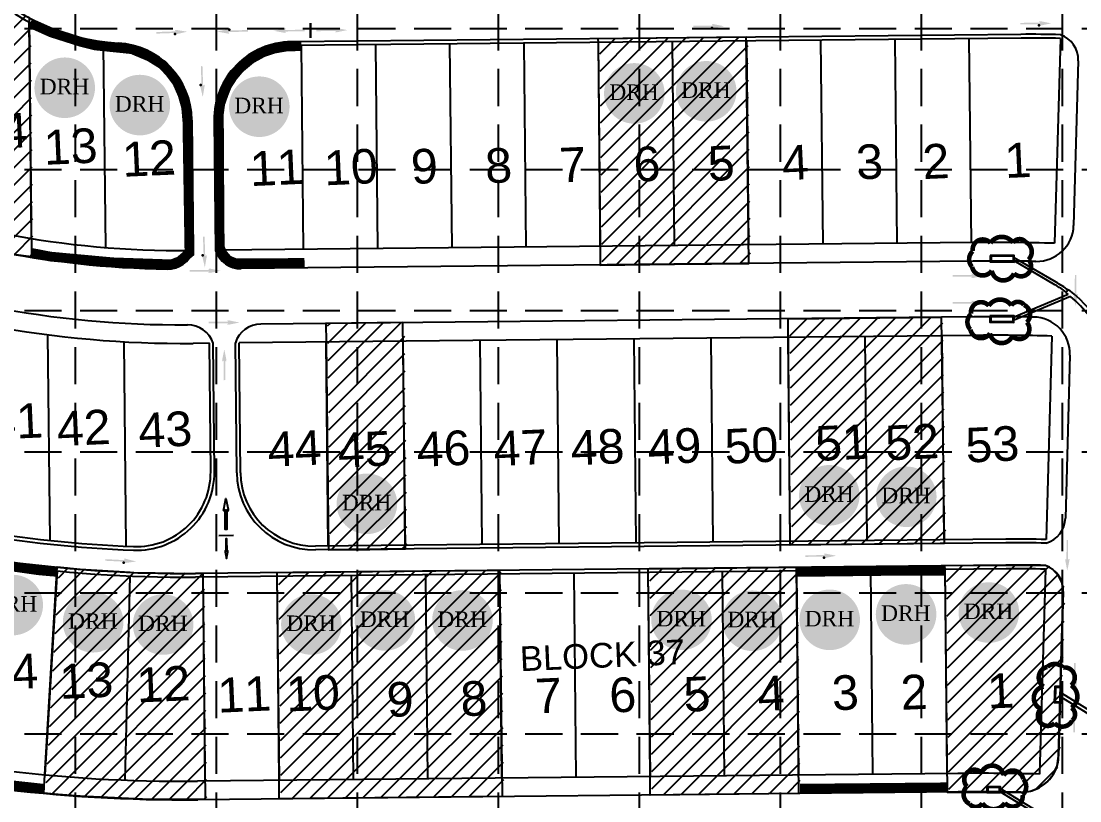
# Model space of a CAD drawing. Header units: feet. Extents: x 6037 to 11520, y 4436 to 7866.
# Drawn here: x 9601 to 10243, y 6624 to 7096 of the extents above; entities that cross this region are included whole.
import ezdxf
from ezdxf.enums import TextEntityAlignment as Align

# ---------------------------------------------------------------- set-up
doc = ezdxf.new("R2010")
doc.units = ezdxf.units.FT
doc.header["$LTSCALE"] = 0.4
doc.header["$MEASUREMENT"] = 0
doc.linetypes.add('DASHED2', pattern=[0.375, 0.25, -0.125])
doc.linetypes.add('HIDDEN', pattern=[0.375, 0.25, -0.125])
for name, color, linetype in [('1 BLOCK NUMBER', 7, 'Continuous'), ('1 DR HORTON LOT', 7, 'Continuous'), ('1 EROSION BLANKET', 84, 'Continuous'), ('1 LOT NUMBER', 7, 'Continuous'), ('1 SODDED LOT', 2, 'Continuous'), ('BASE', 7, 'Continuous'), ('grid', 254, 'HIDDEN'), ('LOTLINE', 7, 'Continuous'), ('PAVING', 7, 'Continuous'), ('ROW', 7, 'Continuous'), ('STORM', 7, 'Continuous'), ('STORM INLET', 7, 'Continuous')]:
    doc.layers.add(name, color=color, linetype=linetype)
doc.styles.add('DRHorton', font='dutcheb.ttf')
doc.styles.get("Standard").update_dxf_attribs({"font": 'ARIAL.TTF'})

# ---------------------------------------------------------------- blocks, each defined once
blk = doc.blocks.new('DRHorton')
h = blk.add_hatch(color=1)
h.paths.add_polyline_path([(78.7, 25.78, 1), (40.43, 25.78, 1)])
h.paths.add_polyline_path([(42.33, 17.91), (76.5, 17.91), (76.5, 34.87), (42.33, 34.87)], flags=24)
at = {"layer": 'BASE', "color": 176, "style": 'DRHorton'}
blk.add_text('DRH', height=9.814, dxfattribs=at).set_placement((59.39, 21.64), align=Align.CENTER)

msp = doc.modelspace()

# ---------------------------------------------------------------- hatches: boundary and pattern name
at = {"layer": '1 SODDED LOT'}
h = msp.add_hatch(dxfattribs=at)
h.set_pattern_fill('ANSI31', color=256, scale=60, style=0)
h.set_pattern_definition([(45, (1.0404, 0.2035), (-5.303301, 5.303301), [])])
h.paths.add_polyline_path([(9008.53, 6974.6), (9134.42, 6967.02), (9133.47, 6956.6), (9131.54, 6937.33), (9130.69, 6928.96), (9129.74, 6922.29), (8995.12, 6930.23), (8990.65, 6930.54), (8994.47, 6960.2), (8995.63, 6975.46)])
h.paths.add_polyline_path([(9433.17, 6958.76), (9434.56, 6821.06), (9481.59, 6807.52), (9503.83, 6801), (9527.2, 6795.3), (9525.52, 6937.37), (9495.09, 6947.16), (9463.79, 6959.09), (9432.98, 6970.84)])
h.paths.add_polyline_path([(10047.33, 5834.32), (10182.01, 5824.91), (10185.54, 5875.24), (10048.62, 5885.03), (10045.07, 5834.52)])
h.paths.add_polyline_path([(10015.61, 5592.88), (10151.56, 5562.68), (10159.65, 5603.99), (10164.04, 5630.25), (10025.39, 5652.24), (10020.74, 5627.8), (10017.92, 5612.96), (10013.47, 5593.46)])
h.paths.add_polyline_path([(10001.02, 5534.4), (10134.33, 5496.27), (10117.37, 5440.96), (10113.17, 5430.26), (9981.25, 5477.53), (9986.71, 5493.88), (9998.81, 5534.75)])
h.paths.add_polyline_path([(8799.81, 5797.59), (8937.91, 5755.17), (8938.9, 5756.45), (8958.34, 5776.68), (8971.05, 5789.68), (8987.33, 5807.76), (8991.83, 5813.31), (8833.38, 5856.27), (8823.88, 5843.5), (8818.25, 5836.24), (8806.07, 5822.02), (8789.55, 5805.99)])
h.paths.add_polyline_path([(9300.86, 5666.12), (9335.76, 5647.91), (9418.14, 5605.29), (9427.47, 5598.82), (9416.17, 5581.98), (9407.87, 5566.52), (9399.6, 5547.98), (9398.58, 5545.68), (9270.59, 5612.1), (9260.79, 5617.66), (9264.35, 5619.48), (9272.04, 5625.27), (9278.98, 5632.54), (9285.49, 5642.04), (9296.99, 5660.6), (9299.41, 5664.2)])
h.paths.add_polyline_path([(9340.08, 5715.39), (9464.44, 5650.81), (9471.9, 5665.11), (9485.45, 5691.05), (9497.8, 5716.36), (9366.29, 5768.24), (9363.2, 5761.05), (9353.39, 5741.52), (9342.13, 5722.47), (9338.29, 5716.72)])
h.paths.add_polyline_path([(9575.04, 5805.5), (9699.56, 5777.94), (9697.43, 5767), (9689.85, 5736.06), (9681.15, 5706.88), (9670.6, 5677.08), (9660.32, 5651.86), (9651.88, 5632.23), (9534.79, 5688.63), (9524.72, 5694.73), (9530.18, 5705.7), (9536.33, 5720.39), (9540.47, 5730.38), (9548.04, 5751.39), (9553.09, 5767.16), (9557.74, 5782.44), (9563.95, 5808.53)])
h.paths.add_polyline_path([(9726.84, 5864.8), (9850.23, 5856.11), (9861.56, 5855.03), (9857.07, 5792.94), (9720.09, 5803.4), (9717.86, 5803.51), (9721.19, 5826.2), (9724.62, 5864.88)])
h.paths.add_polyline_path([(8953.4, 6034.44), (8960.95, 6160.21), (8982.9, 6158.85), (9005.64, 6157.5), (8997.66, 6020.48), (8952.71, 6023.22)])
h.paths.add_polyline_path([(8959.68, 6176.03), (8967.87, 6310.87), (8926.31, 6313.26), (8921.04, 6312.92), (8915.32, 6310.92), (8910.33, 6307.6), (8906.7, 6303.25), (8904.1, 6297.98), (8902.96, 6292.11), (8897.01, 6193.57), (8897.65, 6188.07), (8900.03, 6183.13), (8903.86, 6179.3), (8908.93, 6176.9), (8959.51, 6173.84)])
h.paths.add_polyline_path([(9499.02, 6148.72), (9507.23, 6283.66), (9518.73, 6282.1), (9550.35, 6277.76), (9556.25, 6276.32), (9561.3, 6273.54), (9565.54, 6269.55), (9568.56, 6264.64), (9570.23, 6259.15), (9570.43, 6253.33), (9561.8, 6154.72), (9560.55, 6149.13), (9557.71, 6144.74), (9553.75, 6141.56), (9549.07, 6139.73), (9511.31, 6144.43), (9504.23, 6145.25), (9499.03, 6146.07)])
h.paths.add_polyline_path([(9616.4, 6639.76), (9623.9, 6765.68), (9637.72, 6764.23), (9667.99, 6762.45), (9672.71, 6762.18), (9683.29, 6762.04), (9705.81, 6761.75), (9712.07, 6761.79), (9713.53, 6624.57), (9675.56, 6624.82), (9645.77, 6626.2), (9637.69, 6626.58), (9624.42, 6627.76), (9615.7, 6628.44)])
h.paths.add_polyline_path([(9758.38, 6636.24), (9757.19, 6762.27), (9892.09, 6763.63), (9893.75, 6626.41), (9758.46, 6625.12)])
h.paths.add_polyline_path([(10276.02, 6641.94), (10402.1, 6638.45), (10399.41, 6548.36), (10262.19, 6552.34), (10264.77, 6642.37)])
h.paths.add_polyline_path([(10162.18, 6764.13), (10163.55, 6629.1), (10208.43, 6629.06), (10214.14, 6629.7), (10219.62, 6631.8), (10224.34, 6635.28), (10227.99, 6639.82), (10230.35, 6645.12), (10231.28, 6650.89), (10234.09, 6750.49), (10233.44, 6755.78), (10231.28, 6760.36), (10227.77, 6764.09), (10223.32, 6766.55), (10162.12, 6766.38)])
h.paths.add_polyline_path([(9983.41, 6638.56), (9982.19, 6764.52), (10071.97, 6765.47), (10073.53, 6628.21), (9983.46, 6627.25)])
h.paths.add_polyline_path([(10282.43, 6866.9), (10408.37, 6863.35), (10409.72, 6910.83), (10272.54, 6914.57), (10271.15, 6867.18)])
h.paths.add_polyline_path([(10068.44, 6781.19), (10067.14, 6916.19), (10159.96, 6917.12), (10161.91, 6779.88), (10068.46, 6778.92)])
h.paths.add_polyline_path([(9787.01, 6902.09), (9788.35, 6776.07), (9813.49, 6776.33), (9835, 6776.55), (9833.5, 6913.82), (9786.81, 6913.38)])
h.paths.add_polyline_path([(9951.87, 7083.82), (9953.28, 6948.73), (9998.33, 6949.29), (10043.36, 6949.77), (10041.76, 7087.02), (9951.84, 7086.06)])
h.paths.add_polyline_path([(9562.98, 6974.31), (9561.11, 7137.79), (9567.67, 7130.99), (9580.62, 7117.52), (9591.81, 7108.25), (9604.22, 7100.07), (9606.76, 7098.83), (9608.2, 6953.74), (9598.74, 6955.01), (9584.78, 6957.88), (9567.75, 6961.39), (9562.91, 6962.64)])
h.paths.add_polyline_path([(9435.73, 7364), (9435.71, 7375.29), (9481.86, 7375.76), (9483.65, 7182.98), (9466.88, 7186.54), (9459.14, 7188.22), (9453.85, 7189.21), (9448.24, 7190.29), (9442.2, 7191.42), (9437.34, 7192.33)])
h.paths.add_polyline_path([(9064.85, 7234.57), (9063.18, 7371.02), (9157.64, 7372.07), (9159.44, 7227.99), (9159.44, 7227.96), (9153.62, 7228.32), (9137.74, 7229.3), (9129.68, 7229.81), (9109.82, 7230.72), (9073.88, 7232.01), (9064.89, 7232.31)])
h.paths.add_polyline_path([(9061.33, 7539.74), (9061.33, 7541.98), (9107.39, 7542.52), (9109.06, 7405.25), (9062.74, 7404.72)])
at = {"layer": 'PAVING', "linetype": 'Continuous', "lineweight": 30}
h = msp.add_hatch(color=256, dxfattribs=at)
edge = h.paths.add_edge_path()
edge.add_line((10218.36, 7096.23), (10218.98, 7095.55))
edge.add_line((10218.98, 7095.55), (10207.08, 7095.45))
edge.add_line((10207.08, 7095.45), (10207.09, 7094.48))
edge.add_line((10207.09, 7094.48), (10218.99, 7094.59))
edge.add_line((10218.99, 7094.59), (10218.39, 7094.02))
edge.add_line((10218.39, 7094.02), (10218.39, 7094.02))
edge.add_ellipse((10219, 7093.97), major_axis=(-0.63, -0.005), ratio=0.285714, start_angle=342.81733, end_angle=484.72693)
edge.add_line((10219.36, 7093.82), (10219.35, 7093.82))
edge.add_line((10219.35, 7093.82), (10225.79, 7095.16))
edge.add_line((10225.79, 7095.16), (10219.34, 7096.43))
edge.add_line((10219.34, 7096.43), (10219.34, 7096.43))
edge.add_ellipse((10218.97, 7096.28), major_axis=(-0.63, -0.005), ratio=0.285714, start_angle=234.16847, end_angle=374.49672)
edge.add_line((10218.36, 7096.23), (10218.36, 7096.23))
edge.add_line((10218.36, 7096.23), (10218.36, 7096.23))
h = msp.add_hatch(color=256, dxfattribs=at)
edge = h.paths.add_edge_path()
edge.add_line((9694.15, 7090.96), (9694.79, 7090.3))
edge.add_line((9694.79, 7090.3), (9682.89, 7089.89))
edge.add_line((9682.89, 7089.89), (9682.93, 7088.92))
edge.add_line((9682.93, 7088.92), (9694.83, 7089.33))
edge.add_line((9694.83, 7089.33), (9694.24, 7088.75))
edge.add_line((9694.24, 7088.75), (9694.24, 7088.75))
edge.add_ellipse((9694.85, 7088.71), major_axis=(-0.63, -0.022), ratio=0.285714, start_angle=342.81733, end_angle=484.72693)
edge.add_line((9695.21, 7088.58), (9695.21, 7088.58))
edge.add_line((9695.21, 7088.58), (9701.61, 7090.08))
edge.add_line((9701.61, 7090.08), (9695.12, 7091.18))
edge.add_line((9695.12, 7091.18), (9695.12, 7091.19))
edge.add_ellipse((9694.76, 7091.03), major_axis=(-0.63, -0.022), ratio=0.285714, start_angle=234.16847, end_angle=374.49672)
edge.add_line((9694.15, 7090.96), (9694.15, 7090.96))
edge.add_line((9694.15, 7090.96), (9694.15, 7090.96))
h = msp.add_hatch(color=256, dxfattribs=at)
edge = h.paths.add_edge_path()
edge.add_line((9727.18, 7089.19), (9726.54, 7089.86))
edge.add_line((9726.54, 7089.86), (9738.45, 7090.14))
edge.add_line((9738.45, 7090.14), (9738.42, 7091.1))
edge.add_line((9738.42, 7091.1), (9726.52, 7090.83))
edge.add_line((9726.52, 7090.83), (9727.11, 7091.41))
edge.add_line((9727.11, 7091.41), (9727.11, 7091.41))
edge.add_ellipse((9726.51, 7091.45), major_axis=(0.63, 0.015), ratio=0.285714, start_angle=342.81733, end_angle=484.72693)
edge.add_line((9726.15, 7091.59), (9726.15, 7091.59))
edge.add_line((9726.15, 7091.59), (9719.73, 7090.16))
edge.add_line((9719.73, 7090.16), (9726.2, 7088.98))
edge.add_line((9726.2, 7088.98), (9726.2, 7088.98))
edge.add_ellipse((9726.57, 7089.13), major_axis=(0.63, 0.015), ratio=0.285714, start_angle=234.16847, end_angle=374.49672)
edge.add_line((9727.18, 7089.19), (9727.18, 7089.19))
edge.add_line((9727.18, 7089.19), (9727.18, 7089.19))
h = msp.add_hatch(color=256, dxfattribs=at)
edge = h.paths.add_edge_path()
edge.add_line((9761.53, 7089.63), (9760.92, 7090.19))
edge.add_line((9760.92, 7090.19), (9772.83, 7090.32))
edge.add_line((9772.83, 7090.32), (9772.82, 7091.29))
edge.add_line((9772.82, 7091.29), (9760.91, 7091.15))
edge.add_line((9760.91, 7091.15), (9761.52, 7091.84))
edge.add_line((9761.52, 7091.84), (9761.52, 7091.85))
edge.add_ellipse((9760.91, 7091.88), major_axis=(0.63, 0.007), ratio=0.285714, start_angle=345.50328, end_angle=485.83153)
edge.add_line((9760.54, 7092.03), (9760.54, 7092.02))
edge.add_line((9760.54, 7092.02), (9754.11, 7090.62))
edge.add_line((9754.11, 7090.62), (9760.58, 7089.42))
edge.add_line((9760.58, 7089.42), (9760.58, 7089.42))
edge.add_ellipse((9760.93, 7089.57), major_axis=(0.63, 0.007), ratio=0.285714, start_angle=235.27307, end_angle=377.18267)
edge.add_line((9761.54, 7089.63), (9761.53, 7089.63))
edge.add_line((9761.53, 7089.63), (9761.53, 7089.63))
edge.add_line((9761.53, 7089.63), (9761.53, 7089.63))
h = msp.add_hatch(color=256, dxfattribs=at)
edge = h.paths.add_edge_path()
edge.add_line((9791.34, 7089.93), (9791.94, 7090.5))
edge.add_line((9791.94, 7090.5), (9780.03, 7090.39))
edge.add_line((9780.03, 7090.39), (9780.02, 7091.36))
edge.add_line((9780.02, 7091.36), (9791.93, 7091.46))
edge.add_line((9791.93, 7091.46), (9791.31, 7092.14))
edge.add_line((9791.31, 7092.14), (9791.3, 7092.14))
edge.add_ellipse((9791.91, 7092.19), major_axis=(-0.63, -0.005), ratio=0.285714, start_angle=-125.83153, end_angle=14.49672, ccw=False)
edge.add_line((9792.28, 7092.34), (9792.28, 7092.34))
edge.add_line((9792.28, 7092.34), (9798.74, 7091.07))
edge.add_line((9798.74, 7091.07), (9792.3, 7089.73))
edge.add_line((9792.3, 7089.73), (9792.3, 7089.73))
edge.add_ellipse((9791.94, 7089.88), major_axis=(-0.63, -0.005), ratio=0.285714, start_angle=-17.18267, end_angle=124.72693, ccw=False)
edge.add_line((9791.34, 7089.93), (9791.34, 7089.93))
edge.add_line((9791.34, 7089.93), (9791.34, 7089.93))
edge.add_line((9791.34, 7089.93), (9791.34, 7089.93))
h = msp.add_hatch(color=256, dxfattribs=at)
edge = h.paths.add_edge_path()
edge.add_line((10019.88, 7094.47), (10020.5, 7093.79))
edge.add_line((10020.5, 7093.79), (10008.59, 7093.69))
edge.add_line((10008.59, 7093.69), (10008.6, 7092.72))
edge.add_line((10008.6, 7092.72), (10020.51, 7092.82))
edge.add_line((10020.51, 7092.82), (10019.91, 7092.25))
edge.add_line((10019.91, 7092.25), (10019.91, 7092.25))
edge.add_ellipse((10020.51, 7092.2), major_axis=(-0.63, -0.005), ratio=0.285714, start_angle=342.81733, end_angle=484.72693)
edge.add_line((10020.87, 7092.06), (10020.87, 7092.06))
edge.add_line((10020.87, 7092.06), (10027.31, 7093.39))
edge.add_line((10027.31, 7093.39), (10020.85, 7094.67))
edge.add_line((10020.85, 7094.67), (10020.85, 7094.67))
edge.add_ellipse((10020.49, 7094.52), major_axis=(-0.63, -0.005), ratio=0.285714, start_angle=234.16847, end_angle=374.49672)
edge.add_line((10019.88, 7094.47), (10019.88, 7094.47))
edge.add_line((10019.88, 7094.47), (10019.88, 7094.47))
h = msp.add_hatch(color=256, dxfattribs=at)
edge = h.paths.add_edge_path()
edge.add_line((9711.96, 7057.94), (9711.3, 7057.3))
edge.add_line((9711.3, 7057.3), (9710.9, 7069.21))
edge.add_line((9710.9, 7069.21), (9709.93, 7069.17))
edge.add_line((9709.93, 7069.17), (9710.33, 7057.27))
edge.add_line((9710.33, 7057.27), (9709.75, 7057.85))
edge.add_line((9709.75, 7057.85), (9709.75, 7057.86))
edge.add_ellipse((9709.71, 7057.25), major_axis=(-0.021, 0.63), ratio=0.285714, start_angle=342.81733, end_angle=484.72693)
edge.add_line((9709.58, 7056.89), (9709.58, 7056.89))
edge.add_line((9709.58, 7056.89), (9711.07, 7050.49))
edge.add_line((9711.07, 7050.49), (9712.18, 7056.97))
edge.add_line((9712.18, 7056.97), (9712.19, 7056.97))
edge.add_ellipse((9712.03, 7057.34), major_axis=(-0.021, 0.63), ratio=0.285714, start_angle=234.16847, end_angle=374.49672)
edge.add_line((9711.96, 7057.94), (9711.96, 7057.94))
edge.add_line((9711.96, 7057.94), (9711.96, 7057.94))
h = msp.add_hatch(color=256, dxfattribs=at)
edge = h.paths.add_edge_path()
edge.add_line((9713.24, 6954.56), (9712.58, 6953.92))
edge.add_line((9712.58, 6953.92), (9712.18, 6965.83))
edge.add_line((9712.18, 6965.83), (9711.21, 6965.79))
edge.add_line((9711.21, 6965.79), (9711.61, 6953.89))
edge.add_line((9711.61, 6953.89), (9711.03, 6954.48))
edge.add_line((9711.03, 6954.48), (9711.03, 6954.48))
edge.add_ellipse((9710.99, 6953.87), major_axis=(-0.021, 0.63), ratio=0.285714, start_angle=342.81733, end_angle=484.72693)
edge.add_line((9710.86, 6953.51), (9710.86, 6953.51))
edge.add_line((9710.86, 6953.51), (9712.35, 6947.11))
edge.add_line((9712.35, 6947.11), (9713.46, 6953.59))
edge.add_line((9713.46, 6953.59), (9713.46, 6953.59))
edge.add_ellipse((9713.31, 6953.96), major_axis=(-0.021, 0.63), ratio=0.285714, start_angle=234.16847, end_angle=374.49672)
edge.add_line((9713.24, 6954.56), (9713.24, 6954.56))
edge.add_line((9713.24, 6954.56), (9713.24, 6954.56))
at = {"layer": 'PAVING'}
h = msp.add_hatch(color=256, dxfattribs=at)
edge = h.paths.add_edge_path()
edge.add_line((9714.42, 6944), (9715.02, 6944.57))
edge.add_line((9715.02, 6944.57), (9703.11, 6944.55))
edge.add_line((9703.11, 6944.55), (9703.11, 6945.52))
edge.add_line((9703.11, 6945.52), (9715.02, 6945.54))
edge.add_line((9715.02, 6945.54), (9714.4, 6946.22))
edge.add_line((9714.4, 6946.22), (9714.4, 6946.22))
edge.add_ellipse((9715.01, 6946.27), major_axis=(-0.63, -0.001), ratio=0.285714, start_angle=-125.83153, end_angle=14.49672, ccw=False)
edge.add_line((9715.38, 6946.41), (9715.38, 6946.41))
edge.add_line((9715.38, 6946.41), (9721.83, 6945.09))
edge.add_line((9721.83, 6945.09), (9715.38, 6943.8))
edge.add_line((9715.38, 6943.8), (9715.38, 6943.81))
edge.add_ellipse((9715.02, 6943.95), major_axis=(-0.63, -0.001), ratio=0.285714, start_angle=-17.18267, end_angle=124.72693, ccw=False)
edge.add_line((9714.42, 6944), (9714.42, 6944))
edge.add_line((9714.42, 6944), (9714.42, 6944))
edge.add_line((9714.42, 6944), (9714.42, 6944))
h = msp.add_hatch(color=256, dxfattribs=at)
edge = h.paths.add_edge_path()
edge.add_line((10177.23, 6940.91), (10177.84, 6941.48))
edge.add_line((10177.84, 6941.48), (10165.93, 6941.46))
edge.add_line((10165.93, 6941.46), (10165.93, 6942.43))
edge.add_line((10165.93, 6942.43), (10177.84, 6942.44))
edge.add_line((10177.84, 6942.44), (10177.22, 6943.13))
edge.add_line((10177.22, 6943.13), (10177.22, 6943.13))
edge.add_ellipse((10177.83, 6943.17), major_axis=(-0.63, -0.001), ratio=0.285714, start_angle=-125.83153, end_angle=14.49672, ccw=False)
edge.add_line((10178.2, 6943.32), (10178.2, 6943.32))
edge.add_line((10178.2, 6943.32), (10184.64, 6942))
edge.add_line((10184.64, 6942), (10178.19, 6940.71))
edge.add_line((10178.19, 6940.71), (10178.2, 6940.71))
edge.add_ellipse((10177.84, 6940.86), major_axis=(-0.63, -0.001), ratio=0.285714, start_angle=-17.18267, end_angle=124.72693, ccw=False)
edge.add_line((10177.23, 6940.91), (10177.23, 6940.91))
edge.add_line((10177.23, 6940.91), (10177.23, 6940.91))
edge.add_line((10177.23, 6940.91), (10177.23, 6940.91))
h = msp.add_hatch(color=256, dxfattribs=at)
edge = h.paths.add_edge_path()
edge.add_line((10239.44, 6931.21), (10240, 6930.6))
edge.add_line((10240, 6930.6), (10240.06, 6942.51))
edge.add_line((10240.06, 6942.51), (10241.02, 6942.5))
edge.add_line((10241.02, 6942.5), (10240.97, 6930.6))
edge.add_line((10240.97, 6930.6), (10241.65, 6931.21))
edge.add_line((10241.65, 6931.21), (10241.66, 6931.21))
edge.add_ellipse((10241.7, 6930.6), major_axis=(0.003, 0.63), ratio=0.285714, start_angle=-125.83153, end_angle=14.49672, ccw=False)
edge.add_line((10241.84, 6930.23), (10241.84, 6930.23))
edge.add_line((10241.84, 6930.23), (10240.48, 6923.79))
edge.add_line((10240.48, 6923.79), (10239.23, 6930.25))
edge.add_line((10239.23, 6930.25), (10239.24, 6930.25))
edge.add_ellipse((10239.39, 6930.61), major_axis=(0.003, 0.63), ratio=0.285714, start_angle=-17.18267, end_angle=124.72693, ccw=False)
edge.add_line((10239.44, 6931.21), (10239.44, 6931.21))
edge.add_line((10239.44, 6931.21), (10239.44, 6931.21))
edge.add_line((10239.44, 6931.21), (10239.44, 6931.21))
h = msp.add_hatch(color=256, dxfattribs=at)
edge = h.paths.add_edge_path()
edge.add_line((10177.15, 6924.54), (10177.76, 6925.1))
edge.add_line((10177.76, 6925.1), (10165.85, 6925.15))
edge.add_line((10165.85, 6925.15), (10165.85, 6926.12))
edge.add_line((10165.85, 6926.12), (10177.76, 6926.07))
edge.add_line((10177.76, 6926.07), (10177.15, 6926.75))
edge.add_line((10177.15, 6926.75), (10177.15, 6926.76))
edge.add_ellipse((10177.76, 6926.8), major_axis=(-0.63, 0.003), ratio=0.285714, start_angle=-125.83153, end_angle=14.49672, ccw=False)
edge.add_line((10178.13, 6926.94), (10178.13, 6926.94))
edge.add_line((10178.13, 6926.94), (10184.57, 6925.58))
edge.add_line((10184.57, 6925.58), (10178.11, 6924.33))
edge.add_line((10178.11, 6924.33), (10178.11, 6924.33))
edge.add_ellipse((10177.75, 6924.48), major_axis=(-0.63, 0.003), ratio=0.285714, start_angle=-17.18267, end_angle=124.72693, ccw=False)
edge.add_line((10177.15, 6924.54), (10177.15, 6924.54))
edge.add_line((10177.15, 6924.54), (10177.15, 6924.54))
edge.add_line((10177.15, 6924.54), (10177.15, 6924.54))
h = msp.add_hatch(color=256, dxfattribs=at)
edge = h.paths.add_edge_path()
edge.add_line((9725.93, 6912.63), (9726.54, 6913.19))
edge.add_line((9726.54, 6913.19), (9714.63, 6913.24))
edge.add_line((9714.63, 6913.24), (9714.64, 6914.21))
edge.add_line((9714.64, 6914.21), (9726.55, 6914.16))
edge.add_line((9726.55, 6914.16), (9725.93, 6914.84))
edge.add_line((9725.93, 6914.84), (9725.93, 6914.84))
edge.add_ellipse((9726.54, 6914.89), major_axis=(-0.63, 0.003), ratio=0.285714, start_angle=-125.83153, end_angle=14.49672, ccw=False)
edge.add_line((9726.91, 6915.03), (9726.91, 6915.03))
edge.add_line((9726.91, 6915.03), (9733.35, 6913.67))
edge.add_line((9733.35, 6913.67), (9726.89, 6912.42))
edge.add_line((9726.89, 6912.42), (9726.89, 6912.42))
edge.add_ellipse((9726.54, 6912.57), major_axis=(-0.63, 0.003), ratio=0.285714, start_angle=-17.18267, end_angle=124.72693, ccw=False)
edge.add_line((9725.93, 6912.63), (9725.93, 6912.63))
edge.add_line((9725.93, 6912.63), (9725.93, 6912.63))
edge.add_line((9725.93, 6912.63), (9725.93, 6912.63))
h = msp.add_hatch(color=256, dxfattribs=at)
edge = h.paths.add_edge_path()
edge.add_line((9725.25, 6890.05), (9724.68, 6890.66))
edge.add_line((9724.68, 6890.66), (9724.73, 6878.75))
edge.add_line((9724.73, 6878.75), (9723.77, 6878.74))
edge.add_line((9723.77, 6878.74), (9723.72, 6890.65))
edge.add_line((9723.72, 6890.65), (9723.04, 6890.03))
edge.add_line((9723.04, 6890.03), (9723.03, 6890.03))
edge.add_ellipse((9722.99, 6890.64), major_axis=(0.003, -0.63), ratio=0.285714, start_angle=-125.83153, end_angle=14.49672, ccw=False)
edge.add_line((9722.84, 6891.01), (9722.84, 6891.01))
edge.add_line((9722.84, 6891.01), (9724.14, 6897.46))
edge.add_line((9724.14, 6897.46), (9725.45, 6891.01))
edge.add_line((9725.45, 6891.01), (9725.45, 6891.01))
edge.add_ellipse((9725.3, 6890.66), major_axis=(0.003, -0.63), ratio=0.285714, start_angle=-17.18267, end_angle=124.72693, ccw=False)
edge.add_line((9725.25, 6890.05), (9725.25, 6890.05))
edge.add_line((9725.25, 6890.05), (9725.25, 6890.05))
edge.add_line((9725.25, 6890.05), (9725.25, 6890.05))
h = msp.add_hatch(color=256, dxfattribs=at)
edge = h.paths.add_edge_path()
edge.add_line((10234.41, 6770.52), (10234.97, 6769.91))
edge.add_line((10234.97, 6769.91), (10235.03, 6781.82))
edge.add_line((10235.03, 6781.82), (10236, 6781.82))
edge.add_line((10236, 6781.82), (10235.94, 6769.91))
edge.add_line((10235.94, 6769.91), (10236.63, 6770.52))
edge.add_line((10236.63, 6770.52), (10236.63, 6770.53))
edge.add_ellipse((10236.67, 6769.91), major_axis=(0.003, 0.63), ratio=0.285714, start_angle=-125.83153, end_angle=14.49672, ccw=False)
edge.add_line((10236.82, 6769.55), (10236.81, 6769.55))
edge.add_line((10236.81, 6769.55), (10235.46, 6763.11))
edge.add_line((10235.46, 6763.11), (10234.21, 6769.56))
edge.add_line((10234.21, 6769.56), (10234.21, 6769.56))
edge.add_ellipse((10234.36, 6769.92), major_axis=(0.003, 0.63), ratio=0.285714, start_angle=-17.18267, end_angle=124.72693, ccw=False)
edge.add_line((10234.42, 6770.52), (10234.41, 6770.52))
edge.add_line((10234.41, 6770.52), (10234.41, 6770.52))
edge.add_line((10234.41, 6770.52), (10234.41, 6770.52))
at = {"layer": 'PAVING', "linetype": 'Continuous', "lineweight": 30}
h = msp.add_hatch(color=256, dxfattribs=at)
edge = h.paths.add_edge_path()
edge.add_line((9663.25, 6770.3), (9663.83, 6769.58))
edge.add_line((9663.83, 6769.58), (9651.94, 6770.19))
edge.add_line((9651.94, 6770.19), (9651.9, 6769.23))
edge.add_line((9651.9, 6769.23), (9663.78, 6768.62))
edge.add_line((9663.78, 6768.62), (9663.15, 6768.09))
edge.add_line((9663.15, 6768.09), (9663.15, 6768.09))
edge.add_ellipse((9663.75, 6768), major_axis=(-0.629, 0.032), ratio=0.285714, start_angle=342.81733, end_angle=484.72693)
edge.add_line((9664.1, 6767.84), (9664.1, 6767.84))
edge.add_line((9664.1, 6767.84), (9670.61, 6768.78))
edge.add_line((9670.61, 6768.78), (9664.24, 6770.44))
edge.add_line((9664.24, 6770.44), (9664.24, 6770.44))
edge.add_ellipse((9663.86, 6770.31), major_axis=(-0.629, 0.032), ratio=0.285714, start_angle=234.16847, end_angle=374.49672)
edge.add_line((9663.25, 6770.3), (9663.25, 6770.3))
edge.add_line((9663.25, 6770.3), (9663.25, 6770.3))
h = msp.add_hatch(color=256, dxfattribs=at)
edge = h.paths.add_edge_path()
edge.add_line((10087.91, 6773.33), (10088.53, 6772.65))
edge.add_line((10088.53, 6772.65), (10076.62, 6772.55))
edge.add_line((10076.62, 6772.55), (10076.64, 6771.58))
edge.add_line((10076.64, 6771.58), (10088.54, 6771.68))
edge.add_line((10088.54, 6771.68), (10087.94, 6771.12))
edge.add_line((10087.94, 6771.12), (10087.94, 6771.12))
edge.add_ellipse((10088.54, 6771.07), major_axis=(-0.63, -0.005), ratio=0.285714, start_angle=342.81733, end_angle=484.72693)
edge.add_line((10088.9, 6770.92), (10088.9, 6770.92))
edge.add_line((10088.9, 6770.92), (10095.34, 6772.26))
edge.add_line((10095.34, 6772.26), (10088.88, 6773.53))
edge.add_line((10088.88, 6773.53), (10088.89, 6773.53))
edge.add_ellipse((10088.52, 6773.38), major_axis=(-0.63, -0.005), ratio=0.285714, start_angle=234.16847, end_angle=374.49672)
edge.add_line((10087.91, 6773.33), (10087.91, 6773.33))
edge.add_line((10087.91, 6773.33), (10087.91, 6773.33))
at = {"layer": 'PAVING'}
h = msp.add_hatch(color=256, dxfattribs=at)
edge = h.paths.add_edge_path()
edge.add_line((10238.9, 6695.81), (10239.46, 6695.21))
edge.add_line((10239.46, 6695.21), (10239.52, 6707.11))
edge.add_line((10239.52, 6707.11), (10240.48, 6707.11))
edge.add_line((10240.48, 6707.11), (10240.43, 6695.2))
edge.add_line((10240.43, 6695.2), (10241.11, 6695.82))
edge.add_line((10241.11, 6695.82), (10241.12, 6695.82))
edge.add_ellipse((10241.16, 6695.21), major_axis=(0.003, 0.63), ratio=0.285714, start_angle=-125.83153, end_angle=14.49672, ccw=False)
edge.add_line((10241.3, 6694.84), (10241.3, 6694.84))
edge.add_line((10241.3, 6694.84), (10239.94, 6688.4))
edge.add_line((10239.94, 6688.4), (10238.69, 6694.86))
edge.add_line((10238.69, 6694.86), (10238.7, 6694.86))
edge.add_ellipse((10238.85, 6695.21), major_axis=(0.003, 0.63), ratio=0.285714, start_angle=-17.18267, end_angle=124.72693, ccw=False)
edge.add_line((10238.9, 6695.82), (10238.9, 6695.81))
edge.add_line((10238.9, 6695.81), (10238.9, 6695.81))
edge.add_line((10238.9, 6695.81), (10238.9, 6695.81))
h = msp.add_hatch(color=256, dxfattribs=at)
edge = h.paths.add_edge_path()
edge.add_line((10240.75, 6676.48), (10240.18, 6677.09))
edge.add_line((10240.18, 6677.09), (10240.14, 6665.18))
edge.add_line((10240.14, 6665.18), (10239.17, 6665.19))
edge.add_line((10239.17, 6665.19), (10239.22, 6677.09))
edge.add_line((10239.22, 6677.09), (10238.53, 6676.48))
edge.add_line((10238.53, 6676.48), (10238.53, 6676.48))
edge.add_ellipse((10238.49, 6677.09), major_axis=(-0.002, -0.63), ratio=0.285714, start_angle=-125.83153, end_angle=14.49672, ccw=False)
edge.add_line((10238.34, 6677.46), (10238.34, 6677.46))
edge.add_line((10238.34, 6677.46), (10239.69, 6683.9))
edge.add_line((10239.69, 6683.9), (10240.95, 6677.44))
edge.add_line((10240.95, 6677.44), (10240.95, 6677.44))
edge.add_ellipse((10240.8, 6677.08), major_axis=(-0.002, -0.63), ratio=0.285714, start_angle=-17.18267, end_angle=124.72693, ccw=False)
edge.add_line((10240.74, 6676.48), (10240.75, 6676.48))
edge.add_line((10240.75, 6676.48), (10240.75, 6676.48))
edge.add_line((10240.75, 6676.48), (10240.75, 6676.48))

# ---------------------------------------------------------------- linework, layer by layer
at = {"layer": '1 EROSION BLANKET', "const_width": 5.92}
for points in [[(9606.45, 7095.32), (9619.26, 7089.61), (9636.86, 7084.02), (9645.93, 7081.75), (9668.15, 7079.48), (9678.85, 7074.96), (9686.8, 7070.03), (9691.05, 7065.38), (9695.46, 7059.54), (9698.78, 7052), (9700.99, 7044.26), (9701.75, 7035.63), (9703.01, 6955.95), (9696.98, 6950.86), (9692.08, 6948.98), (9656.66, 6950.2), (9618.79, 6953.68), (9606.77, 6956.01)], [(9772.8, 6949.84), (9731.12, 6949.58), (9726.33, 6951.59), (9722.98, 6955.51), (9721.36, 6959.43), (9720.93, 7022.88), (9720.87, 7040.34), (9721.7, 7046.45), (9723.89, 7052.64), (9725.85, 7057.47), (9729.32, 7062.82), (9733.54, 7067.88), (9740.38, 7073.58), (9747.42, 7077.47), (9754.45, 7079.84), (9762.56, 7081.21), (9770.96, 7081.27)], [(9308.44, 6826.7), (9355.04, 6820.98), (9374.15, 6817.49), (9398.98, 6812.32), (9421.25, 6807.08), (9444.37, 6800.98), (9485.18, 6789.1), (9506.94, 6783.02), (9533.75, 6776.49), (9574.15, 6768.73), (9611.69, 6763.43), (9622.47, 6762.47)], [(10071.15, 6762.42), (10129.96, 6763.12), (10157.79, 6763.12), (10161.05, 6763.23)], [(9299.95, 6679.28), (9345.67, 6678.24), (9383.87, 6674.51), (9408.35, 6670.68), (9434.28, 6665.52), (9474.21, 6655.56), (9491.24, 6651.19), (9521.04, 6644.76), (9541.44, 6640.87), (9566.1, 6636.86), (9592.73, 6633.31), (9614.61, 6630.93)], [(10162.91, 6631.81), (10151.29, 6631.7), (10073.28, 6630.96)]]:
    msp.add_lwpolyline(points, dxfattribs=at)
at = {"layer": '1 SODDED LOT'}
for points in [[(9561.94, 6974.11), (9560.07, 7137.58), (9566.63, 7130.79), (9579.58, 7117.31), (9590.77, 7108.05), (9603.18, 7099.87), (9605.72, 7098.63), (9607.16, 6953.53), (9597.7, 6954.81), (9583.74, 6957.68), (9566.71, 6961.18), (9561.87, 6962.44)], [(9950.83, 7083.62), (9952.23, 6948.53), (9997.29, 6949.09), (10042.32, 6949.56), (10040.72, 7086.82), (9950.8, 7085.85)], [(10067.4, 6780.99), (10066.1, 6915.99), (10158.92, 6916.91), (10160.87, 6779.68), (10067.42, 6778.72)], [(9785.97, 6901.89), (9787.31, 6775.86), (9812.45, 6776.12), (9833.96, 6776.35), (9832.46, 6913.62), (9785.77, 6913.17)], [(9615.36, 6639.56), (9622.86, 6765.48), (9636.68, 6764.02), (9666.95, 6762.25), (9671.67, 6761.98), (9682.25, 6761.84), (9704.77, 6761.55), (9711.03, 6761.59), (9712.49, 6624.36), (9674.52, 6624.61), (9644.72, 6626), (9636.65, 6626.38), (9623.38, 6627.55), (9614.66, 6628.23)], [(9757.34, 6636.04), (9756.15, 6762.06), (9891.05, 6763.43), (9892.71, 6626.21), (9757.42, 6624.91)], [(9982.37, 6638.36), (9981.15, 6764.31), (10070.93, 6765.27), (10072.49, 6628.01), (9982.42, 6627.04)], [(10161.14, 6763.92), (10162.51, 6628.9), (10207.39, 6628.86), (10213.1, 6629.49), (10218.58, 6631.6), (10223.3, 6635.07), (10226.95, 6639.62), (10229.31, 6644.92), (10230.24, 6650.68), (10233.05, 6750.28), (10232.4, 6755.58), (10230.24, 6760.16), (10226.73, 6763.89), (10222.28, 6766.35), (10161.08, 6766.18)]]:
    msp.add_lwpolyline(points, close=True, dxfattribs=at)
at = {"layer": 'BASE', "color": 170, "const_width": 2.8}
for points in [[(10188.87, 6961.88, 0.520567), (10188.87, 6961.88, 0.765195), (10178.15, 6957.01, 0.417879), (10177.7, 6947.49, 0.6649), (10189.64, 6945.17, 0.744833), (10203.15, 6943.49, 0.975642), (10211.94, 6951.88, 0.520567), (10210.26, 6962.47, 0.520567), (10202.52, 6962.07, 0.540264), (10188.87, 6961.88)], [(10187.84, 6923.84, 0.520567), (10187.84, 6923.84, 0.765195), (10177.11, 6918.97, 0.417879), (10176.67, 6909.45, 0.6649), (10188.61, 6907.14, 0.744833), (10202.11, 6905.46, 0.975642), (10210.91, 6913.84, 0.520567), (10209.22, 6924.43, 0.520567), (10201.49, 6924.04, 0.540264), (10187.84, 6923.84)], [(10237.79, 6693.68, 0.520567), (10237.79, 6693.68, 0.765195), (10232.92, 6704.41, 0.417879), (10223.4, 6704.86, 0.6649), (10221.09, 6692.92, 0.744833), (10219.4, 6679.41, 0.975642), (10227.79, 6670.62, 0.520567), (10238.38, 6672.3, 0.520567), (10237.99, 6680.03, 0.540264), (10237.79, 6693.68)], [(10197.61, 6622.33, 0.520567), (10197.61, 6622.33, 0.765195), (10208.34, 6627.2, 0.417879), (10208.79, 6636.72, 0.6649), (10196.85, 6639.04, 0.744833), (10183.34, 6640.72, 0.975642), (10174.55, 6632.34, 0.520567), (10176.23, 6621.75, 0.520567), (10183.97, 6622.14, 0.540264), (10197.61, 6622.33)]]:
    msp.add_lwpolyline(points, format="xyb", close=True, dxfattribs=at)
at = {"layer": 'grid', "color": 252, "linetype": 'DASHED2', "ltscale": 225}
for p, q in [((9633.7, 7776.26), (9633.7, 4782.14)), ((9719.24, 7776.26), (9719.24, 4782.14)), ((9804.77, 7776.26), (9804.77, 4782.14)), ((9890.31, 7776.26), (9890.31, 4782.14)), ((9975.85, 7776.26), (9975.85, 4782.14)), ((10061.38, 7776.26), (10061.38, 4782.14)), ((10146.92, 7776.26), (10146.92, 4782.14)), ((10232.45, 7776.26), (10232.45, 4782.14)), ((6126.74, 7091.98), (11429.95, 7091.98)), ((6126.74, 7006.44), (11429.95, 7006.44)), ((6126.74, 6920.91), (11429.95, 6920.91)), ((6126.74, 6835.37), (11429.95, 6835.37)), ((6126.74, 6749.84), (11429.95, 6749.84)), ((6126.74, 6664.3), (11429.95, 6664.3))]:
    msp.add_line(p, q, dxfattribs=at)
at = {"layer": 'LOTLINE'}
for p, q in [((9605.53, 7096.07), (9607.04, 6964.66)), ((9905.82, 7083.15), (9907.08, 6959.39)), ((9950.82, 7083.61), (9952.08, 6959.84)), ((9995.83, 7084.07), (9997.09, 6960.3)), ((10040.84, 7084.53), (10042.09, 6960.76)), ((10085.84, 7084.99), (10087.1, 6961.22)), ((10130.85, 7085.44), (10132.11, 6961.68)), ((10175.85, 7085.9), (10177.11, 6962.13)), ((9650.71, 7081.74), (9652.12, 6959.19)), ((9770.8, 7081.78), (9772.06, 6958.01)), ((9815.8, 7082.24), (9817.06, 6958.47)), ((9860.81, 7082.7), (9862.07, 6958.93)), ((9618.42, 6781.55), (9617.15, 6906.34)), ((9927.33, 6779.55), (9926.07, 6903.32)), ((9974.02, 6780.02), (9972.76, 6903.79)), ((10020.71, 6780.5), (10019.46, 6904.27)), ((10067.41, 6780.97), (10066.15, 6904.74)), ((10114.1, 6781.45), (10112.84, 6905.22)), ((10160.8, 6781.92), (10159.54, 6905.69)), ((9664.59, 6778.04), (9663.33, 6902.03)), ((9787.24, 6778.12), (9785.99, 6901.89)), ((9833.94, 6778.6), (9832.68, 6902.37)), ((9880.63, 6779.07), (9879.37, 6902.84)), ((9622.76, 6763.01), (9615.28, 6639.38)), ((9981.12, 6762.09), (9982.38, 6638.32)), ((10026.12, 6762.55), (10027.38, 6638.78)), ((10071.13, 6763.01), (10072.39, 6639.24)), ((10116.14, 6763.47), (10117.39, 6639.7)), ((10161.14, 6763.92), (10162.4, 6640.16)), ((9666.85, 6759.92), (9663.77, 6636.17)), ((9711.08, 6759.35), (9712.34, 6635.58)), ((9756.09, 6759.8), (9757.34, 6636.04)), ((9801.09, 6760.26), (9802.35, 6636.49)), ((9846.1, 6760.72), (9847.36, 6636.95)), ((9891.1, 6761.18), (9892.36, 6637.41)), ((9936.11, 6761.63), (9937.37, 6637.87))]:
    msp.add_line(p, q, dxfattribs=at)
at = {"layer": 'PAVING', "linetype": 'Continuous', "lineweight": 30}
msp.add_line((9776.4, 7095.34), (9776.45, 7086.34), dxfattribs=at)
at = {"layer": 'PAVING'}
for p, q in [((10207.38, 7088.47), (9764.75, 7083.97)), ((10242.14, 7072.46), (10239.32, 6972.62)), ((9704.46, 7036.47), (9705.27, 6957.34)), ((9717.97, 7036.23), (9718.77, 6957.47)), ((10178.37, 6950.89), (9734.39, 6946.38)), ((10178.71, 6917.14), (9746.25, 6912.74)), ((9718.14, 6823.3), (9717.35, 6901.19)), ((9731.65, 6822.57), (9730.85, 6901.33)), ((10237.1, 6893.88), (10234.31, 6795.05)), ((9720.79, 6784.59), (9729.79, 6784.64)), ((10198.15, 6780.05), (9779.39, 6775.79)), ((10198.29, 6766.55), (9706.63, 6761.55)), ((10233.05, 6750.54), (10230.23, 6650.7)), ((10169.28, 6628.97), (9708.03, 6624.28))]:
    msp.add_line(p, q, dxfattribs=at)
at = {"layer": 'PAVING', "flags": 128}
for points in [[(9723.78, 6800.47), (9725.05, 6806.93), (9726.39, 6800.49)], [(9726.2, 6799.53), (9725.63, 6800.13), (9725.73, 6788.22), (9724.77, 6788.21), (9724.66, 6800.12), (9723.98, 6799.5)], [(9726.14, 6775.28), (9725.79, 6774.88), (9725.7, 6782.51), (9725.08, 6782.5), (9725.17, 6774.88), (9724.72, 6775.27)], [(9724.61, 6774.64), (9725.51, 6770.53), (9726.28, 6774.67)]]:
    msp.add_lwpolyline(points, dxfattribs=at)
at = {"layer": 'PAVING'}
for centre, radius, start, end in [((9666.92, 7211.26), 128.27, 220.46009, 266.82716), ((9657.21, 7035.99), 47.26, 0.58281, 86.82716), ((9765.23, 7036.71), 47.26, 90.58281, 180.58281), ((10214.18, 6420.13), 668.38, 88.52982, 90.58281), ((10225.83, 7072.92), 16.32, 358.3825, 70.32386), ((9698.79, 7532.28), 586.24, 247.94483, 269.09325), ((10216.83, 6973.25), 22.5, 268.98768, 358.3825), ((9698.79, 7532.28), 619.99, 247.94483, 270.2793), ((9689.77, 6962.43), 16.32, 269.09325, 341.79834), ((9734.23, 6962.69), 16.32, 198.66282, 270.58281), ((10192.27, 5583.83), 1367.14, 88.98768, 90.58281), ((10192.27, 5583.83), 1333.38, 89.02405, 90.58281), ((10214.6, 6894.51), 22.5, 358.3825, 89.02405), ((9701.89, 6895.98), 16.32, 18.62984, 90.2793), ((9746.41, 6896.43), 16.32, 90.58281, 162.5028), ((9670.89, 6822.82), 47.26, 267.74783, 0.58281), ((9778.91, 6823.05), 47.26, 180.58281, 270.58281), ((9698.79, 7532.28), 757.27, 252.46919, 267.74783), ((9698.79, 7532.28), 770.77, 252.46919, 270.58281), ((10218, 6795.51), 16.32, 286.48333, 358.3825), ((10205.09, 6098.21), 681.88, 88.52595, 90.58281), ((10205.09, 6098.21), 668.38, 88.52982, 90.58281), ((10216.74, 6751), 16.32, 358.3825, 70.32386), ((9698.79, 7532.28), 908.05, 254.79777, 270.58281), ((10207.74, 6651.33), 22.5, 268.98768, 358.3825), ((10183.18, 5261.91), 1367.14, 88.98768, 90.58281)]:
    msp.add_arc(centre, radius, start, end, dxfattribs=at)
at = {"layer": 'PAVING', "extrusion": (0, 0, -1)}
for centre, start_param, end_param in [((9723.93, 6800.11), -0.253015, 2.196174), ((9726.24, 6800.13), -2.176896, 0.299894)]:
    msp.add_ellipse(centre, major_axis=(0.006, -0.63), ratio=0.285714, start_param=start_param, end_param=end_param, dxfattribs=at)
at = {"layer": 'PAVING'}
for centre, start_param, end_param in [((9724.7, 6774.88), -0.253015, 2.196174), ((9726.18, 6774.89), -2.176896, 0.299894)]:
    msp.add_ellipse(centre, major_axis=(-0.005, 0.403), ratio=0.285714, start_param=start_param, end_param=end_param, dxfattribs=at)
at = {"layer": 'PAVING', "linetype": 'Continuous', "lineweight": 30}
for p in [(9727.11, 7091.41), (10019.91, 7092.25), (10218.39, 7094.02), (9694.24, 7088.75), (9709.75, 7057.85), (9711.03, 6954.48), (10087.94, 6771.12), (9663.15, 6768.09)]:
    msp.add_point(p, dxfattribs=at)
at = {"layer": 'PAVING'}
for p in [(9726.2, 6799.53), (9726.2, 6799.53), (9726.14, 6775.28), (9726.14, 6775.28)]:
    msp.add_point(p, dxfattribs=at)
at = {"layer": 'ROW'}
for p, q in [((10207.4, 7086.22), (9764.77, 7081.72)), ((10231.27, 7086.04), (10227.76, 6961.76)), ((9702.21, 7036.45), (9703.02, 6957.31)), ((9720.22, 7036.26), (9721.02, 6957.49)), ((10178.25, 6962.15), (9721.02, 6957.49)), ((10178.83, 6905.89), (9733.1, 6901.35)), ((10226.17, 6905.52), (10222.68, 6782.11)), ((9715.1, 6901.17), (9705.21, 6901.07)), ((9715.89, 6823.28), (9715.1, 6901.17)), ((9733.9, 6822.59), (9733.1, 6901.35)), ((10198.13, 6782.3), (9779.37, 6778.04)), ((10198.31, 6764.3), (9706.65, 6759.3)), ((10222.18, 6764.12), (10218.67, 6639.84)), ((10169.16, 6640.22), (9707.91, 6635.53))]:
    msp.add_line(p, q, dxfattribs=at)
for centre, radius, start, end in [((9666.92, 7211.26), 130.52, 220.46009, 266.82715), ((10214.18, 6420.13), 666.13, 88.52982, 90.58281), ((9657.21, 7035.99), 45.01, 0.58281, 86.82716), ((9765.23, 7036.71), 45.01, 90.58281, 180.58281), ((9698.79, 7532.28), 574.98, 247.94483, 270.4215), ((10192.27, 5583.83), 1378.39, 88.52489, 90.58281), ((9698.79, 7532.28), 631.25, 247.94483, 270.58281), ((10192.27, 5583.83), 1322.13, 88.53095, 90.58281), ((9670.89, 6822.82), 45.01, 267.74783, 0.58281), ((9778.91, 6823.05), 45.01, 180.58281, 270.58281), ((9698.79, 7532.28), 755.02, 252.46919, 267.74783), ((9698.79, 7532.28), 773.02, 252.46919, 270.58281), ((10205.09, 6098.21), 684.13, 88.52595, 90.58281), ((10205.09, 6098.21), 666.13, 88.52982, 90.58281), ((9698.79, 7532.28), 896.8, 254.79777, 270.58281), ((10183.18, 5261.91), 1378.39, 88.52489, 90.58281)]:
    msp.add_arc(centre, radius, start, end, dxfattribs=at)
at = {"layer": 'STORM', "color": 5}
for p, q in [((10237.45, 6929.49), (10203.15, 6915.05)), ((10235.96, 6930.69), (10203.17, 6916.89)), ((10236.19, 6933.71), (10234.57, 6931.76)), ((10256.7, 6671.21), (10231.81, 6686.53)), ((10256.76, 6673.48), (10231.87, 6688.81)), ((10222.48, 6612.03), (10194.78, 6629.08)), ((10223.37, 6613.46), (10194.79, 6631.06))]:
    msp.add_line(p, q, dxfattribs=at)
at = {"layer": 'STORM', "color": 5, "flags": 128}
for points in [[(10234.84, 6932.08, 0.028675), (10227.94, 6936.66), (10227.94, 6936.66), (10203.32, 6951.02)], [(10235.92, 6933.39, 0.028943), (10228.79, 6938.12), (10228.79, 6938.12), (10203.34, 6952.96)], [(10262.55, 6753.73), (10265.89, 6872.11), (10265.89, 6872.11, 0.243412), (10236.19, 6933.71)], [(10260.02, 6753.8), (10263.36, 6872.18), (10263.36, 6872.18, 0.230369), (10237.45, 6929.49)]]:
    msp.add_lwpolyline(points, format="xyb", dxfattribs=at)
at = {"layer": 'STORM', "color": 5}
msp.add_arc((10191.52, 6874.21), 71.87, 51.80073, 53.19593, dxfattribs=at)
at = {"layer": 'STORM INLET', "flags": 128}
for points in [[(10188.73, 6954.42), (10188.69, 6950.48), (10203.31, 6950.34), (10203.35, 6954.28)], [(10189.28, 6953.85), (10189.25, 6951.04), (10202.76, 6950.91), (10202.78, 6953.72)], [(10188.55, 6917.84), (10188.51, 6913.9), (10203.14, 6913.76), (10203.18, 6917.7)], [(10189.11, 6917.27), (10189.08, 6914.46), (10202.58, 6914.33), (10202.61, 6917.14)], [(10231.99, 6693.06), (10231.7, 6682.93), (10227.77, 6683.05), (10228.05, 6693.17)], [(10231.41, 6692.51), (10231.16, 6683.51), (10228.35, 6683.59), (10228.6, 6692.59)], [(10186.91, 6632.42), (10194.79, 6632.38), (10194.77, 6628.45), (10186.9, 6628.48)], [(10187.48, 6631.85), (10194.23, 6631.82), (10194.21, 6629.01), (10187.46, 6629.04)]]:
    msp.add_lwpolyline(points, close=True, dxfattribs=at)

# ---------------------------------------------------------------- block references
at = {"layer": '1 DR HORTON LOT', "yscale": 0.9600000000000364, "zscale": 0.96}
for p, xscale in [((9570.16, 7031.35), 0.9600000000000364), ((9915.67, 7027.93), 0.9600000000000364), ((9959.28, 7029.18), 0.9600000000000364), ((9615.75, 7020.84), 0.9600000000000364), ((9688.19, 7019.85), 0.9600000000009459), ((10033.94, 6784.16), 0.9600000000000364), ((10080.63, 6783.29), 0.9600000000000364), ((9753.46, 6779.02), 0.9600000000000364), ((9538.64, 6717.61), 0.9600000000000364), ((10130.71, 6713.05), 0.9600000000000364), ((9587.39, 6707.17), 0.9600000000000364), ((9719.77, 6705.82), 0.9600000000000364), ((9764.37, 6708.27), 0.9600000000000364), ((9811.41, 6708.27), 0.9600000000000364), ((9944.27, 6708.64), 0.9600000000000364), ((9987.29, 6708.09), 0.9600000000000364), ((10034.18, 6708.64), 0.9600000000000364), ((10080.51, 6711.95), 0.9600000000000364), ((9629.87, 6705.78), 0.9600000000000364)]:
    msp.add_blockref('DRHorton', p, dxfattribs=dict(at, xscale=xscale))

# ---------------------------------------------------------------- texts
at = {"layer": '1 BLOCK NUMBER'}
msp.add_text('BLOCK 37', height=15, rotation=2.5387, dxfattribs=at).set_placement((9903.46, 6709.68), align=Align.MIDDLE_LEFT)
at = {"layer": '1 LOT NUMBER', "color": 7}
for s, p in [('14', (9572.2, 7029.1)), ('13', (9614.58, 7019.82)), ('12', (9662.17, 7012.56)), ('10', (9784.59, 7007.36)), ('9', (9837.35, 7008.17)), ('8', (9882.35, 7008.62)), ('7', (9927.36, 7009.08)), ('6', (9972.36, 7009.54)), ('5', (10017.37, 7010)), ('4', (10062.38, 7010.45)), ('3', (10107.38, 7010.91)), ('2', (10147.61, 7011.16)), ('1', (10197.4, 7011.82)), ('11', (9739.58, 7006.91)), ('41', (9581.52, 6853.11)), ('42', (9622.54, 6849.18)), ('43', (9672.02, 6848.15)), ('51', (10082.49, 6840.23)), ('52', (10125.04, 6840.58)), ('44', (9750.41, 6836.65)), ('45', (9792.94, 6836.11)), ('46', (9840.78, 6836.59)), ('47', (9887.47, 6837.07)), ('48', (9934.17, 6837.54)), ('49', (9980.86, 6838.02)), ('50', (10027.56, 6838.49)), ('53', (10173.72, 6839.22)), ('14', (9578.64, 6701.13)), ('13', (9624.11, 6695.9)), ('12', (9670.87, 6693.71)), ('11', (9719.96, 6687.53)), ('10', (9761.58, 6688.23)), ('7', (9912.65, 6687.1)), ('6', (9957.65, 6687.56)), ('5', (10002.66, 6688.02)), ('4', (10047.66, 6688.48)), ('3', (10092.67, 6688.93)), ('2', (10134.37, 6689.25)), ('1', (10186.87, 6690.04)), ('9', (9822.69, 6684.85)), ('8', (9867.35, 6685.33))]:
    msp.add_text(s, height=21, rotation=2.5387, dxfattribs=at).set_placement(p, align=Align.MIDDLE_LEFT)

doc.saveas('drawing.dxf')
